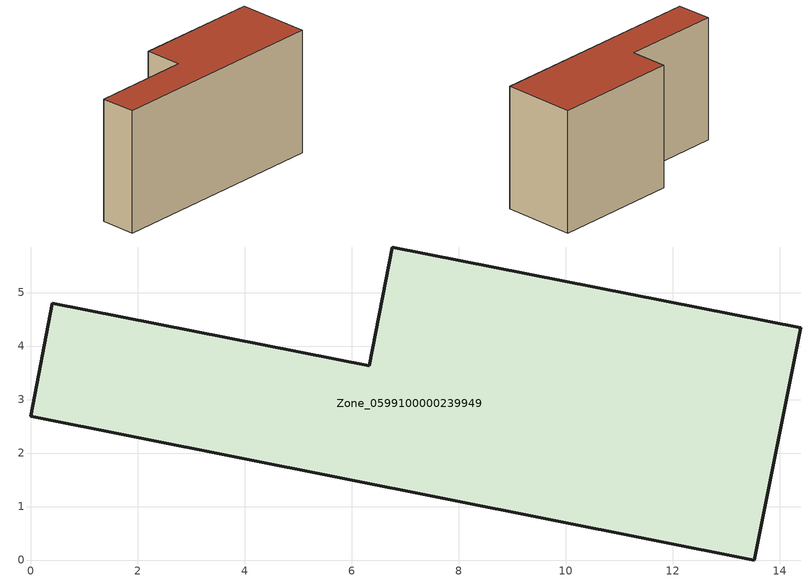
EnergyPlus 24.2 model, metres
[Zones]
Zone_0599100000239949
 floor ground (C_G): 13.52,0 0,2.69 0.4,4.8 6.33,3.63 6.76,5.85 14.39,4.34 z0
 wall outside (C_F): 6.33,3.63 0.4,4.8 0,2.69 13.52,0 14.39,4.34 6.76,5.85 6.33,3.63 z0:7.58
 roof outside (C_R): 14.39,4.34 6.76,5.85 6.33,3.63 0.4,4.8 0,2.69 13.52,0 z7.58
[BUILDING]
Pand.0599100000239949: North Axis=0; Terrain=City; Loads Convergence Tolerance Value=0.04; Temperature Convergence Tolerance Value=0.4; Solar Distribution=FullExterior; Maximum Number of Warmup Days=25; Minimum Number of Warmup Days=1
[Site:Location]
Rotterdam.The.Hague.AP_ZH_NLD Design_Conditions: Latitude=51.96; Longitude=4.45; Time Zone=1; Elevation=-4.5
[SITE:GROUNDTEMPERATURE:BUILDINGSURFACE]
18, 18, 18, 18, 18, 18, 18, 18, 18, 18, 18, 18
[MATERIAL] Thermal Absorptance=0.9; Solar Absorptance=0.7; Visible Absorptance=0.7
Name | Roughness | Thickness | Conductivity | Density | Specific Heat
G.TI.1946 | MediumSmooth | 0.15 | 1 | 540 | 1210
F.TI.1946 | Rough | 0.3 | 0.857143 | 1920 | 840
R.TI.1946 | MediumRough | 0.2 | 0.1 | 1500 | 1000
[CONSTRUCTION]
C_G: G.TI.1946
C_F: F.TI.1946
C_R: R.TI.1946
[ZONE]
Zone_0599100000239949: Type=1; Multiplier=1; Ceiling Height=Autocalculate; Volume=Autocalculate; Floor Area=autocalculate; Part of Total Floor Area=Yes
[ZONEINFILTRATION:DESIGNFLOWRATE]
Infil_Zone_0599100000239949: Zone or ZoneList or Space or SpaceList=Zone_0599100000239949; Schedule=AlwaysOn; Design Flow Rate Calculation Method=Flow/Area; Flow Rate per Floor Area=0.003; Constant Term Coefficient=1; Temperature Term Coefficient=0; Velocity Term Coefficient=0; Velocity Squared Term Coefficient=0
[HVACTEMPLATE:ZONE:IDEALLOADSAIRSYSTEM]
Zone_0599100000239949: Maximum Heating Supply Air Temperature=50; Minimum Cooling Supply Air Temperature=13; Maximum Heating Supply Air Humidity Ratio=0.0156; Minimum Cooling Supply Air Humidity Ratio=0.0077; Heating Limit=NoLimit; Cooling Limit=NoLimit; Dehumidification Control Type=ConstantSensibleHeatRatio; Cooling Sensible Heat Ratio=0.7; Dehumidification Setpoint=60; Humidification Control Type=None; Humidification Setpoint=30; Outdoor Air Method=None; Outdoor Air Flow Rate per Person=0.00944; Outdoor Air Flow Rate per Zone Floor Area=0; Outdoor Air Flow Rate per Zone=0; Demand Controlled Ventilation Type=None; Outdoor Air Economizer Type=NoEconomizer; Heat Recovery Type=None; Sensible Heat Recovery Effectiveness=0.7; Latent Heat Recovery Effectiveness=0.65
[ZONECONTROL:THERMOSTAT]
ThermostatControl_Zone_0599100000239949: Zone or ZoneList=Zone_0599100000239949; Control Type Schedule=DualSetpointControlType; Control 1=Thermostat_Zone_0599100000239949; Temperature Difference Between Cutout And Setpoint=0
[THERMOSTATSETPOINT:DUALSETPOINT]
Thermostat_Zone_0599100000239949: Heating Setpoint Temperature Schedule=HeatingSetpoint_Zone_0599100000239949; Cooling Setpoint Temperature Schedule=CoolingSetpoint_Zone_0599100000239949
[SCHEDULE:COMPACT]
HeatingSetpoint_Zone_0599100000239949: Through: 12/31, For: AllDays, Until: 24:00, 21
CoolingSetpoint_Zone_0599100000239949: Through: 12/31, For: AllDays, Until: 24:00, 24
DualSetpointControlType: Through: 12/31, For: AllDays, Until: 24:00, 4
AlwaysOn: Through: 12/31, For: AllDays, Until: 24:00, 1
